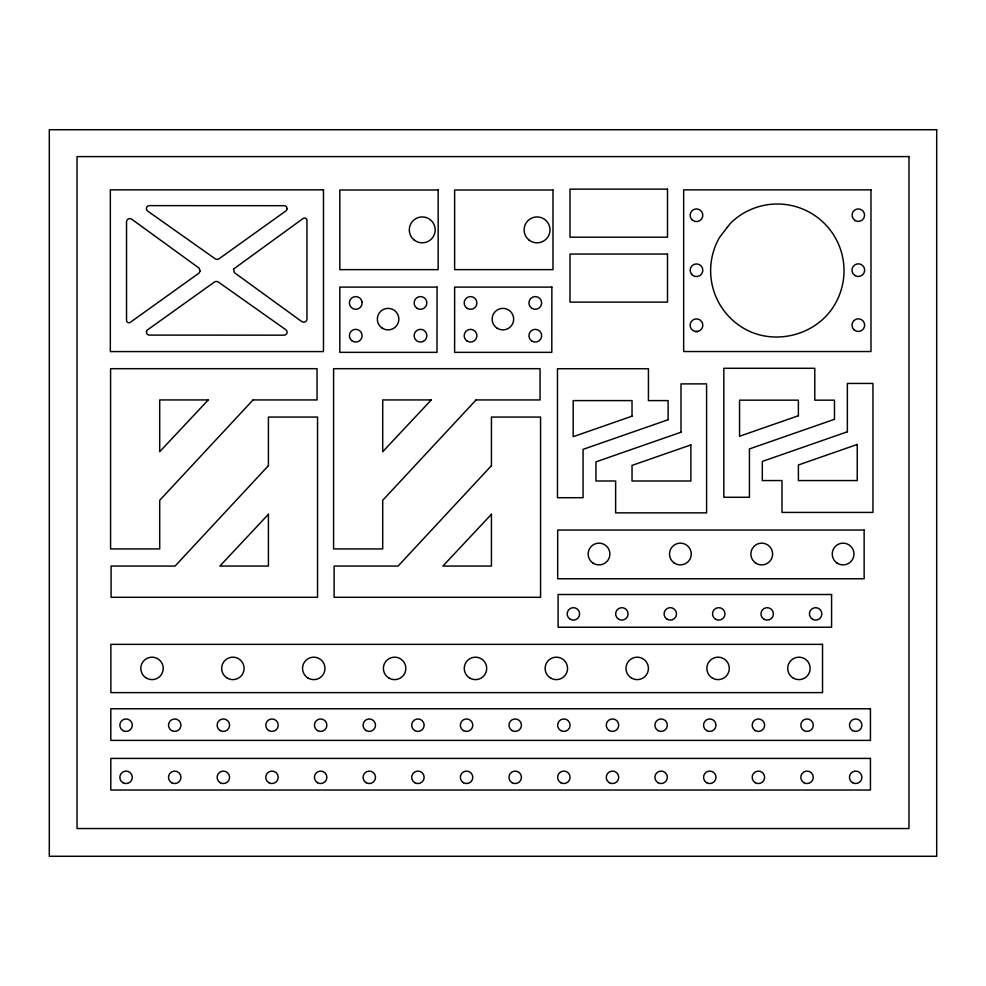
<?xml version="1.0" encoding="UTF-8"?>
<svg xmlns="http://www.w3.org/2000/svg" width="986" height="986" viewBox="0 0 986 986"><rect width="100%" height="100%" fill="white"/><g stroke="black" fill="none" stroke-linecap="round" stroke-linejoin="round"><path stroke-width="1.48" d="M697.583 331.493L695.376 331.493A6.347 6.347 0 0 1 691.174 321.744A6.347 6.347 0 0 1 701.785 321.744A6.347 6.347 0 0 1 697.583 331.493L695.376 331.493M437.057 287.099L436.995 352.347L339.813 352.347L339.813 287.099L437.057 287.099M551.864 287.099L551.803 352.347L454.62 352.347L454.62 287.099L551.864 287.099M146.409 331.481L146.976 334.057L148.701 335.092L284.153 335.166A2.97 2.97 0 0 0 285.878 329.768L218.67 282.255A3.574 3.574 0 0 0 214.122 282.255L147.013 330.273L146.409 331.481M287.172 208.625L286.47 210.511L219.373 258.529A3.574 3.574 0 0 1 214.812 258.529L147.617 211.029A2.97 2.97 0 0 1 149.33 205.63L284.794 205.692L286.507 206.727L287.172 208.625M200.133 270.965L199.135 272.999L130.349 322.311A2.379 2.379 0 0 1 126.528 320.339L126.528 221.48A3.291 3.291 0 0 1 131.779 219.249L199.135 268.155L200.133 270.965M233.534 269.079L234.36 272.629L301.716 321.535A3.291 3.291 0 0 0 306.966 319.304L306.966 220.445A2.379 2.379 0 0 0 303.133 218.485L233.534 269.079M727.187 227.433L719.57 237.355A66.678 66.678 0 0 0 743.986 328.449C772.827 345.26 811.959 336.497 831.408 309.703A66.678 66.678 0 0 0 730.836 222.898L727.187 227.433M253.057 399.934L159.707 500.309L159.707 548.919L110.58 548.919L110.58 368.69L317.036 368.69L317.036 399.934L253.057 399.934M268.414 465.675L175.077 566.063L111.085 566.063L111.085 597.294L317.541 597.294L317.541 417.066L268.414 417.066L268.414 465.675M476.065 399.934L382.716 500.309L382.716 548.919L333.588 548.919L333.588 368.69L540.057 368.69L540.057 399.934L476.065 399.934M491.435 465.675L398.085 566.063L334.106 566.063L334.106 597.294L540.562 597.294L540.562 417.066L491.435 417.066L491.435 465.675M208.256 399.934L159.707 451.711L159.707 399.934L208.256 399.934M268.414 514.273L219.866 566.063L268.414 566.063L268.414 514.273M431.264 399.934L382.716 451.711L382.716 399.934L431.264 399.934M491.435 514.273L442.887 566.063L491.435 566.063L491.435 514.273M423.314 341.415L421.182 342.031A6.372 6.372 0 0 1 414.403 333.81A6.372 6.372 0 0 1 424.633 330.84A6.372 6.372 0 0 1 423.314 341.415M632.026 416.178L573.186 436.687L573.186 400.599L632.026 400.599L632.026 416.178M668.114 419.728L583.071 449.357L583.071 497.708L557.472 497.708L557.472 368.727L648.418 368.727L648.418 400.599L668.114 400.599L668.114 419.728M680.993 432.225L595.938 461.867L595.938 480.995L615.634 480.995L615.634 512.856L706.592 512.856L706.592 383.887L680.993 383.887L680.993 432.225M690.866 444.908L632.026 465.404L632.026 480.995L690.866 480.995L690.866 444.908M798.389 415.747L739.562 436.256L739.562 400.168L798.389 400.168L798.389 415.747M834.476 419.296L749.434 448.926L749.434 497.277L723.835 497.277L723.835 368.296L814.793 368.296L814.793 400.168L834.476 400.168L834.476 419.296M847.356 431.794L762.314 461.436L762.314 480.564L781.997 480.564L781.997 512.424L872.955 512.424L872.955 383.443L847.356 383.443L847.356 431.794M857.241 444.464L798.401 464.973L798.401 480.564L857.241 480.564L857.241 444.464M936.7 129.721L49.3 129.721L49.3 856.279L936.7 856.279L936.7 129.721M908.969 156.601L77.031 156.601L77.031 828.548L908.969 828.548L908.969 156.601M667.497 189.139L569.994 189.139L569.994 237.195L667.497 237.195L667.497 189.139M323.47 189.854L110.333 189.854L110.333 351.583L323.47 351.583L323.47 189.854M870.983 189.867L683.668 189.867L683.668 351.534L870.983 351.534L870.983 189.867M438.166 190.002L339.813 190.002L339.813 269.646L438.166 269.646L438.166 190.002M552.973 190.002L454.62 190.002L454.62 269.646L552.973 269.646L552.973 190.002M667.497 254.055L569.994 254.055L569.994 302.123L667.497 302.123L667.497 254.055M864.143 530.061L557.682 530.061L557.682 578.757L864.143 578.757L864.143 530.061M831.592 594.509L558.088 594.509L558.088 627.232L831.592 627.232L831.592 594.509M822.534 644.363L110.863 644.363L110.863 692.616L822.534 692.616L822.534 644.363M870.441 708.774L110.802 708.774L110.802 740.387L870.441 740.387L870.441 708.774M870.441 758.419L110.802 758.419L110.802 790.032L870.441 790.032L870.441 758.419M361.973 301.802L361.726 300.718A6.372 6.372 0 0 0 351.336 298.339A6.372 6.372 0 0 0 353.259 308.815A6.372 6.372 0 0 0 362.121 302.899L361.973 301.802M122.954 782.724A6.236 6.236 0 0 0 132.321 777.325A6.236 6.236 0 0 0 122.954 771.915A6.236 6.236 0 0 0 122.954 782.724M171.601 782.724A6.236 6.236 0 0 0 180.956 777.325A6.236 6.236 0 0 0 171.601 771.915A6.236 6.236 0 0 0 171.601 782.724M220.235 782.724A6.236 6.236 0 0 0 229.602 777.325A6.236 6.236 0 0 0 220.235 771.915A6.236 6.236 0 0 0 220.235 782.724M268.882 782.724A6.236 6.236 0 0 0 278.237 777.325A6.236 6.236 0 0 0 268.882 771.915A6.236 6.236 0 0 0 268.882 782.724M317.517 782.724A6.236 6.236 0 0 0 326.884 777.325A6.236 6.236 0 0 0 317.517 771.915A6.236 6.236 0 0 0 317.517 782.724M366.163 782.724A6.236 6.236 0 0 0 375.518 777.325A6.236 6.236 0 0 0 366.163 771.915A6.236 6.236 0 0 0 366.163 782.724M414.798 782.724A6.236 6.236 0 0 0 424.165 777.325A6.236 6.236 0 0 0 414.798 771.915A6.236 6.236 0 0 0 414.798 782.724M463.445 782.724A6.236 6.236 0 0 0 472.799 777.325A6.236 6.236 0 0 0 463.445 771.915A6.236 6.236 0 0 0 463.445 782.724M512.079 782.724A6.236 6.236 0 0 0 521.446 777.325A6.236 6.236 0 0 0 512.079 771.915A6.236 6.236 0 0 0 512.079 782.724M560.726 782.724A6.236 6.236 0 0 0 570.081 777.325A6.236 6.236 0 0 0 560.726 771.915A6.236 6.236 0 0 0 560.726 782.724M609.36 782.724A6.236 6.236 0 0 0 618.727 777.325A6.236 6.236 0 0 0 609.36 771.915A6.236 6.236 0 0 0 609.36 782.724M658.007 782.724A6.236 6.236 0 0 0 667.362 777.325A6.236 6.236 0 0 0 658.007 771.915A6.236 6.236 0 0 0 658.007 782.724M706.642 782.724A6.236 6.236 0 0 0 716.009 777.325A6.236 6.236 0 0 0 706.642 771.915A6.236 6.236 0 0 0 706.642 782.724M803.923 782.724A6.236 6.236 0 0 0 813.29 777.325A6.236 6.236 0 0 0 803.923 771.915A6.236 6.236 0 0 0 803.923 782.724M852.57 782.724A6.236 6.236 0 0 0 861.924 777.325A6.236 6.236 0 0 0 852.57 771.915A6.236 6.236 0 0 0 852.57 782.724M220.235 730.589A6.236 6.236 0 0 0 229.602 725.191A6.236 6.236 0 0 0 220.235 719.78A6.236 6.236 0 0 0 220.235 730.589M803.923 730.589A6.236 6.236 0 0 0 813.29 725.191A6.236 6.236 0 0 0 803.923 719.78A6.236 6.236 0 0 0 803.923 730.589M755.288 730.589A6.236 6.236 0 0 0 764.643 725.191A6.236 6.236 0 0 0 755.288 719.78A6.236 6.236 0 0 0 755.288 730.589M852.57 730.589A6.236 6.236 0 0 0 861.924 725.191A6.236 6.236 0 0 0 852.57 719.78A6.236 6.236 0 0 0 852.57 730.589M658.007 730.589A6.236 6.236 0 0 0 667.362 725.191A6.236 6.236 0 0 0 658.007 719.78A6.236 6.236 0 0 0 658.007 730.589M706.642 730.589A6.236 6.236 0 0 0 716.009 725.191A6.236 6.236 0 0 0 706.642 719.78A6.236 6.236 0 0 0 706.642 730.589M512.079 730.589A6.236 6.236 0 0 0 521.446 725.191A6.236 6.236 0 0 0 512.079 719.78A6.236 6.236 0 0 0 512.079 730.589M560.726 730.589A6.236 6.236 0 0 0 570.081 725.191A6.236 6.236 0 0 0 560.726 719.78A6.236 6.236 0 0 0 560.726 730.589M609.36 730.589A6.236 6.236 0 0 0 618.727 725.191A6.236 6.236 0 0 0 609.36 719.78A6.236 6.236 0 0 0 609.36 730.589M171.601 730.589A6.236 6.236 0 0 0 180.956 725.191A6.236 6.236 0 0 0 171.601 719.78A6.236 6.236 0 0 0 171.601 730.589M122.954 730.589A6.236 6.236 0 0 0 132.321 725.191A6.236 6.236 0 0 0 122.954 719.78A6.236 6.236 0 0 0 122.954 730.589M268.882 730.589A6.236 6.236 0 0 0 278.237 725.191A6.236 6.236 0 0 0 268.882 719.78A6.236 6.236 0 0 0 268.882 730.589M317.517 730.589A6.236 6.236 0 0 0 326.884 725.191A6.236 6.236 0 0 0 317.517 719.78A6.236 6.236 0 0 0 317.517 730.589M366.163 730.589A6.236 6.236 0 0 0 375.518 725.191A6.236 6.236 0 0 0 366.163 719.78A6.236 6.236 0 0 0 366.163 730.589M414.798 730.589A6.236 6.236 0 0 0 424.165 725.191A6.236 6.236 0 0 0 414.798 719.78A6.236 6.236 0 0 0 414.798 730.589M463.445 730.589A6.236 6.236 0 0 0 472.799 725.191A6.236 6.236 0 0 0 463.445 719.78A6.236 6.236 0 0 0 463.445 730.589M755.288 782.724A6.236 6.236 0 0 0 764.643 777.325A6.236 6.236 0 0 0 755.288 771.915A6.236 6.236 0 0 0 755.288 782.724M146.409 678.121A11.216 11.216 0 0 0 163.245 668.409A11.216 11.216 0 0 0 146.409 658.685A11.216 11.216 0 0 0 146.409 678.121M227.273 678.121A11.216 11.216 0 0 0 244.109 668.409A11.216 11.216 0 0 0 227.273 658.685A11.216 11.216 0 0 0 227.273 678.121M308.137 678.121A11.216 11.216 0 0 0 324.973 668.409A11.216 11.216 0 0 0 308.137 658.685A11.216 11.216 0 0 0 308.137 678.121M389.002 678.121A11.216 11.216 0 0 0 405.838 668.409A11.216 11.216 0 0 0 389.002 658.685A11.216 11.216 0 0 0 389.002 678.121M469.866 678.121A11.216 11.216 0 0 0 486.702 668.409A11.216 11.216 0 0 0 469.866 658.685A11.216 11.216 0 0 0 469.866 678.121M550.73 678.121A11.216 11.216 0 0 0 567.566 668.409A11.216 11.216 0 0 0 550.73 658.685A11.216 11.216 0 0 0 550.73 678.121M631.595 678.121A11.216 11.216 0 0 0 648.431 668.409A11.216 11.216 0 0 0 631.595 658.685A11.216 11.216 0 0 0 631.595 678.121M712.459 678.121A11.216 11.216 0 0 0 729.295 668.409A11.216 11.216 0 0 0 712.459 658.685A11.216 11.216 0 0 0 712.459 678.121M793.323 678.121A11.216 11.216 0 0 0 810.159 668.409A11.216 11.216 0 0 0 793.323 658.685A11.216 11.216 0 0 0 793.323 678.121M592.919 563.018A10.871 10.871 0 0 0 609.866 554.81A10.871 10.871 0 0 0 594.287 544.235A10.871 10.871 0 0 0 592.919 563.018M674.276 563.018A10.871 10.871 0 0 0 691.223 554.81A10.871 10.871 0 0 0 675.644 544.235A10.871 10.871 0 0 0 674.276 563.018M755.646 563.018A10.871 10.871 0 0 0 772.593 554.81A10.871 10.871 0 0 0 757.014 544.235A10.871 10.871 0 0 0 755.646 563.018M837.003 563.018A10.871 10.871 0 0 0 853.95 554.81A10.871 10.871 0 0 0 838.371 544.235A10.871 10.871 0 0 0 837.003 563.018M618.74 619.294A6.236 6.236 0 0 0 628.094 613.896A6.236 6.236 0 0 0 618.74 608.485A6.236 6.236 0 0 0 618.74 619.294M667.177 619.294A6.236 6.236 0 0 0 676.544 613.896A6.236 6.236 0 0 0 667.177 608.485A6.236 6.236 0 0 0 667.177 619.294M715.626 619.294A6.236 6.236 0 0 0 724.981 613.896A6.236 6.236 0 0 0 715.626 608.485A6.236 6.236 0 0 0 715.626 619.294M764.076 619.294A6.236 6.236 0 0 0 773.431 613.896A6.236 6.236 0 0 0 764.076 608.485A6.236 6.236 0 0 0 764.076 619.294M812.526 619.294A6.236 6.236 0 0 0 821.88 613.896A6.236 6.236 0 0 0 812.526 608.485A6.236 6.236 0 0 0 812.526 619.294M570.29 619.294A6.236 6.236 0 0 0 579.645 613.896A6.236 6.236 0 0 0 570.29 608.485A6.236 6.236 0 0 0 570.29 619.294M692.406 220.124A6.347 6.347 0 0 0 702.735 216.353A6.347 6.347 0 0 0 694.317 209.291A6.347 6.347 0 0 0 692.406 220.124M692.406 275.106A6.347 6.347 0 0 0 702.735 271.347A6.347 6.347 0 0 0 694.317 264.285A6.347 6.347 0 0 0 692.406 275.106M528.73 239.795A12.954 12.954 0 0 0 549.806 232.117A12.954 12.954 0 0 0 532.625 217.709A12.954 12.954 0 0 0 528.73 239.795M531.639 308.162A6.384 6.372 0 0 0 541.659 303.503A6.384 6.372 0 0 0 532.613 297.156A6.384 6.372 0 0 0 531.639 308.162M531.639 340.922A6.384 6.372 0 0 0 541.659 336.251A6.384 6.372 0 0 0 532.613 329.916A6.384 6.372 0 0 0 531.639 340.922M496.956 328.091A10.76 10.76 0 0 0 513.644 319.797A10.76 10.76 0 0 0 498.115 309.493A10.76 10.76 0 0 0 496.956 328.091M467.364 308.47A6.384 6.372 0 0 0 476.928 302.936A6.384 6.372 0 0 0 467.364 297.415A6.384 6.372 0 0 0 467.364 308.47M466.896 340.922A6.384 6.372 0 0 0 476.904 336.251A6.384 6.372 0 0 0 467.857 329.916A6.384 6.372 0 0 0 466.896 340.922M413.923 239.795A12.954 12.954 0 0 0 434.999 232.117A12.954 12.954 0 0 0 417.817 217.709A12.954 12.954 0 0 0 413.923 239.795M382.149 328.091A10.76 10.76 0 0 0 398.837 319.797A10.76 10.76 0 0 0 383.308 309.493A10.76 10.76 0 0 0 382.149 328.091M417.312 308.47A6.372 6.372 0 0 0 426.876 302.936A6.372 6.372 0 0 0 417.312 297.415A6.372 6.372 0 0 0 417.312 308.47M351.645 340.577A6.372 6.372 0 0 0 362.022 336.805A6.372 6.372 0 0 0 353.567 329.694A6.372 6.372 0 0 0 351.645 340.577M854.246 330.002A6.347 6.347 0 0 0 864.574 326.243A6.347 6.347 0 0 0 856.156 319.168A6.347 6.347 0 0 0 854.246 330.002M855.195 220.581A6.249 6.249 0 0 0 864.574 215.158A6.249 6.249 0 0 0 855.195 209.747A6.249 6.249 0 0 0 855.195 220.581M855.145 275.649A6.347 6.347 0 0 0 864.673 270.152A6.347 6.347 0 0 0 855.145 264.655A6.347 6.347 0 0 0 855.145 275.649"/></g></svg>
